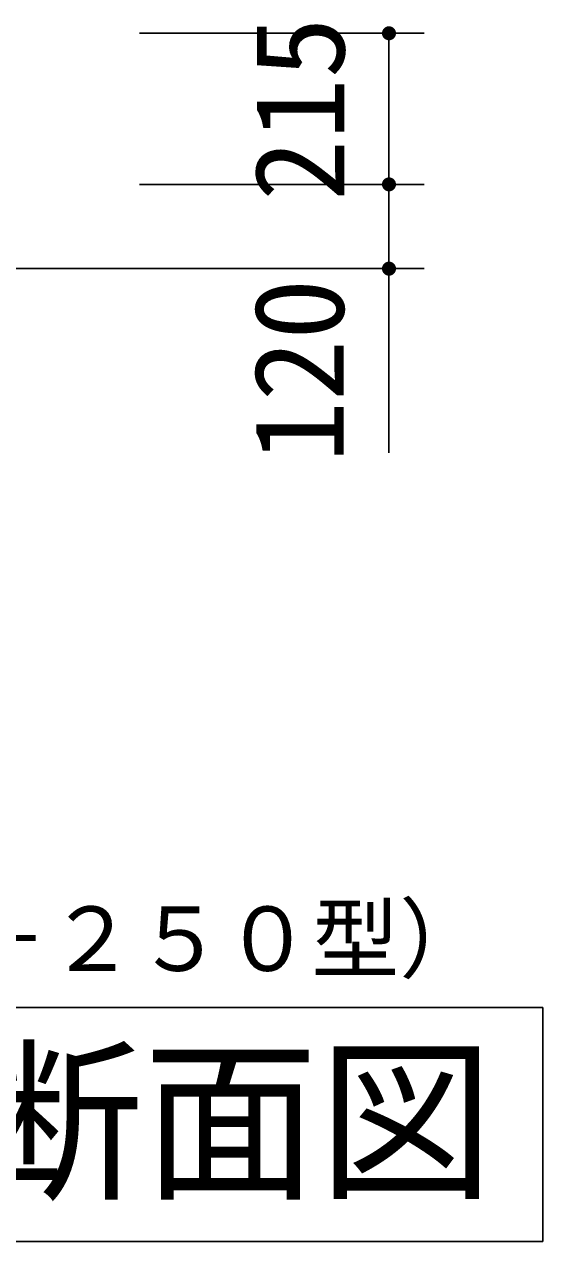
# Model space of a CAD drawing. Units: millimetres, scale not verified. Extents: x -14850 to 14850, y -10500 to 10500.
# Drawn here: x -2208 to -1470, y 4877 to 6610 of the extents above; entities that cross this region are included whole.
import ezdxf
from ezdxf.enums import TextEntityAlignment as Align

# ---------------------------------------------------------------- set-up
doc = ezdxf.new("R2010")
doc.units = ezdxf.units.MM
doc.header["$LTSCALE"] = 50
doc.layers.add('0-4_製作', color=5, linetype='Continuous', lineweight=25)
doc.styles.add('ＭＳ ゴシック', font='')
doc.styles.get('ＭＳ ゴシック').set_extended_font_data('MS Gothic')

msp = doc.modelspace()

# ---------------------------------------------------------------- linework, layer by layer
at = {"layer": '0-4_製作', "color": 2}
for p, q in [((-1638.82, 6597.37), (-2044.13, 6597.37)), ((-1688.82, 6597.37), (-1688.82, 6382.17)), ((-1638.82, 6382.17), (-2044.13, 6382.17)), ((-1688.82, 6382.17), (-1688.82, 6262.17)), ((-1638.82, 6262.17), (-2044.13, 6262.17)), ((-1688.82, 6262.17), (-1688.82, 5999.89))]:
    msp.add_line(p, q, dxfattribs=at)
at = {"layer": '0-4_製作', "color": 3}
for p, q in [((-2824.53, 6262.17), (-1888.67, 6262.17)), ((-3401.43, 5209.95), (-1469.81, 5209.95)), ((-1469.81, 5209.95), (-1469.81, 4876.61)), ((-3401.43, 4876.61), (-1469.81, 4876.61))]:
    msp.add_line(p, q, dxfattribs=at)
at = {"layer": '0-4_製作'}
for points in [[(-1688.82, 6597.37), (-1696.52, 6603.74), (-1695.66, 6604.66)], [(-1688.82, 6597.37), (-1695.66, 6604.66), (-1694.7, 6605.46)], [(-1688.82, 6597.37), (-1694.7, 6605.46), (-1693.63, 6606.13)], [(-1688.82, 6607.37), (-1693.63, 6606.13), (-1692.5, 6606.66)], [(-1688.82, 6597.37), (-1693.63, 6606.13), (-1688.82, 6607.37)], [(-1688.82, 6607.37), (-1692.5, 6606.66), (-1690.07, 6607.29)], [(-1690.07, 6607.29), (-1692.5, 6606.66), (-1691.3, 6607.05)], [(-1688.19, 6607.35), (-1688.82, 6597.37), (-1688.82, 6607.37)], [(-1686.94, 6607.19), (-1688.82, 6597.37), (-1688.19, 6607.35)], [(-1685.73, 6606.88), (-1688.82, 6597.37), (-1686.94, 6607.19)], [(-1684.56, 6606.42), (-1688.82, 6597.37), (-1685.73, 6606.88)], [(-1683.46, 6605.81), (-1688.82, 6597.37), (-1684.56, 6606.42)], [(-1682.44, 6605.07), (-1688.82, 6597.37), (-1683.46, 6605.81)], [(-1681.53, 6604.21), (-1688.82, 6597.37), (-1682.44, 6605.07)], [(-1688.82, 6597.37), (-1698.82, 6597.37), (-1698.8, 6597.99)], [(-1688.82, 6597.37), (-1698.74, 6596.11), (-1698.82, 6597.37)], [(-1688.82, 6597.37), (-1698.8, 6597.99), (-1698.64, 6599.24)], [(-1688.82, 6597.37), (-1698.5, 6594.88), (-1698.74, 6596.11)], [(-1688.82, 6597.37), (-1698.64, 6599.24), (-1698.33, 6600.46)], [(-1688.82, 6597.37), (-1698.11, 6593.69), (-1698.5, 6594.88)], [(-1688.82, 6597.37), (-1698.33, 6600.46), (-1697.87, 6601.62)], [(-1688.82, 6587.37), (-1698.11, 6593.69), (-1688.82, 6597.37)], [(-1688.82, 6587.37), (-1697.58, 6592.55), (-1698.11, 6593.69)], [(-1688.82, 6597.37), (-1697.87, 6601.62), (-1697.26, 6602.73)], [(-1688.82, 6587.37), (-1696.91, 6591.49), (-1697.58, 6592.55)], [(-1688.82, 6597.37), (-1697.26, 6602.73), (-1696.52, 6603.74)], [(-1688.82, 6587.37), (-1696.11, 6590.52), (-1696.91, 6591.49)], [(-1688.82, 6587.37), (-1695.19, 6589.66), (-1696.11, 6590.52)], [(-1688.82, 6587.37), (-1694.18, 6588.92), (-1695.19, 6589.66)], [(-1688.82, 6587.37), (-1693.07, 6588.32), (-1694.18, 6588.92)], [(-1688.82, 6587.37), (-1691.91, 6587.86), (-1693.07, 6588.32)], [(-1688.82, 6587.37), (-1690.69, 6587.54), (-1691.91, 6587.86)], [(-1688.82, 6587.37), (-1689.45, 6587.39), (-1690.69, 6587.54)], [(-1680.73, 6603.24), (-1688.82, 6597.37), (-1681.53, 6604.21)], [(-1680.05, 6602.18), (-1688.82, 6597.37), (-1680.73, 6603.24)], [(-1679.52, 6601.05), (-1688.82, 6597.37), (-1680.05, 6602.18)], [(-1679.13, 6599.85), (-1688.82, 6597.37), (-1679.52, 6601.05)], [(-1678.9, 6598.62), (-1688.82, 6597.37), (-1679.13, 6599.85)], [(-1678.9, 6598.62), (-1678.82, 6597.37), (-1688.82, 6597.37)], [(-1678.82, 6597.37), (-1688.82, 6587.37), (-1688.82, 6597.37)], [(-1678.84, 6596.74), (-1688.82, 6587.37), (-1678.82, 6597.37)], [(-1678.99, 6595.49), (-1688.82, 6587.37), (-1678.84, 6596.74)], [(-1679.31, 6594.28), (-1688.82, 6587.37), (-1678.99, 6595.49)], [(-1679.77, 6593.11), (-1688.82, 6587.37), (-1679.31, 6594.28)], [(-1680.37, 6592.01), (-1688.82, 6587.37), (-1679.77, 6593.11)], [(-1681.11, 6590.99), (-1688.82, 6587.37), (-1680.37, 6592.01)], [(-1681.97, 6590.08), (-1688.82, 6587.37), (-1681.11, 6590.99)], [(-1682.94, 6589.28), (-1688.82, 6587.37), (-1681.97, 6590.08)], [(-1684, 6588.6), (-1688.82, 6587.37), (-1682.94, 6589.28)], [(-1685.14, 6588.07), (-1688.82, 6587.37), (-1684, 6588.6)], [(-1685.14, 6588.07), (-1687.56, 6587.45), (-1688.82, 6587.37)], [(-1686.33, 6587.68), (-1687.56, 6587.45), (-1685.14, 6588.07)], [(-1688.82, 6382.17), (-1698.82, 6382.17), (-1698.8, 6382.79)], [(-1688.82, 6382.17), (-1698.74, 6380.91), (-1698.82, 6382.17)], [(-1688.82, 6382.17), (-1698.8, 6382.79), (-1698.64, 6384.04)], [(-1688.82, 6382.17), (-1698.5, 6379.68), (-1698.74, 6380.91)], [(-1688.82, 6382.17), (-1698.64, 6384.04), (-1698.33, 6385.26)], [(-1688.82, 6382.17), (-1698.11, 6378.49), (-1698.5, 6379.68)], [(-1688.82, 6382.17), (-1698.33, 6385.26), (-1697.87, 6386.42)], [(-1688.82, 6372.17), (-1698.11, 6378.49), (-1688.82, 6382.17)], [(-1688.82, 6382.17), (-1697.87, 6386.42), (-1697.26, 6387.52)], [(-1688.82, 6382.17), (-1697.26, 6387.52), (-1696.52, 6388.54)], [(-1688.82, 6382.17), (-1696.52, 6388.54), (-1695.66, 6389.46)], [(-1688.82, 6382.17), (-1695.66, 6389.46), (-1694.7, 6390.26)], [(-1688.82, 6392.17), (-1694.7, 6390.26), (-1693.63, 6390.93)], [(-1688.82, 6382.17), (-1694.7, 6390.26), (-1688.82, 6392.17)], [(-1688.82, 6392.17), (-1693.63, 6390.93), (-1690.07, 6392.09)], [(-1690.07, 6392.09), (-1693.63, 6390.93), (-1692.5, 6391.46)], [(-1690.07, 6392.09), (-1692.5, 6391.46), (-1691.3, 6391.85)], [(-1688.19, 6392.15), (-1688.82, 6382.17), (-1688.82, 6392.17)], [(-1686.94, 6391.99), (-1688.82, 6382.17), (-1688.19, 6392.15)], [(-1685.73, 6391.68), (-1688.82, 6382.17), (-1686.94, 6391.99)], [(-1684.56, 6391.21), (-1688.82, 6382.17), (-1685.73, 6391.68)], [(-1683.46, 6390.61), (-1688.82, 6382.17), (-1684.56, 6391.21)], [(-1682.44, 6389.87), (-1688.82, 6382.17), (-1683.46, 6390.61)], [(-1681.53, 6389.01), (-1688.82, 6382.17), (-1682.44, 6389.87)], [(-1680.73, 6388.04), (-1688.82, 6382.17), (-1681.53, 6389.01)], [(-1680.05, 6386.98), (-1688.82, 6382.17), (-1680.73, 6388.04)], [(-1679.52, 6385.85), (-1688.82, 6382.17), (-1680.05, 6386.98)], [(-1679.13, 6384.65), (-1688.82, 6382.17), (-1679.52, 6385.85)], [(-1679.13, 6384.65), (-1678.82, 6382.17), (-1688.82, 6382.17)], [(-1678.82, 6382.17), (-1688.82, 6372.17), (-1688.82, 6382.17)], [(-1678.84, 6381.54), (-1688.82, 6372.17), (-1678.82, 6382.17)], [(-1678.99, 6380.29), (-1688.82, 6372.17), (-1678.84, 6381.54)], [(-1679.31, 6379.08), (-1688.82, 6372.17), (-1678.99, 6380.29)], [(-1678.9, 6383.42), (-1678.82, 6382.17), (-1679.13, 6384.65)], [(-1688.82, 6372.17), (-1697.58, 6377.35), (-1698.11, 6378.49)], [(-1688.82, 6372.17), (-1696.91, 6376.29), (-1697.58, 6377.35)], [(-1688.82, 6372.17), (-1696.11, 6375.32), (-1696.91, 6376.29)], [(-1688.82, 6372.17), (-1695.19, 6374.46), (-1696.11, 6375.32)], [(-1688.82, 6372.17), (-1694.18, 6373.72), (-1695.19, 6374.46)], [(-1688.82, 6372.17), (-1693.07, 6373.12), (-1694.18, 6373.72)], [(-1688.82, 6372.17), (-1691.91, 6372.66), (-1693.07, 6373.12)], [(-1688.82, 6372.17), (-1690.69, 6372.34), (-1691.91, 6372.66)], [(-1688.82, 6372.17), (-1689.45, 6372.19), (-1690.69, 6372.34)], [(-1679.77, 6377.91), (-1688.82, 6372.17), (-1679.31, 6379.08)], [(-1680.37, 6376.81), (-1688.82, 6372.17), (-1679.77, 6377.91)], [(-1681.11, 6375.79), (-1688.82, 6372.17), (-1680.37, 6376.81)], [(-1681.97, 6374.88), (-1688.82, 6372.17), (-1681.11, 6375.79)], [(-1682.94, 6374.08), (-1688.82, 6372.17), (-1681.97, 6374.88)], [(-1684, 6373.4), (-1688.82, 6372.17), (-1682.94, 6374.08)], [(-1684, 6373.4), (-1687.56, 6372.25), (-1688.82, 6372.17)], [(-1685.14, 6372.87), (-1687.56, 6372.25), (-1684, 6373.4)], [(-1685.14, 6372.87), (-1686.33, 6372.48), (-1687.56, 6372.25)], [(-1688.82, 6262.17), (-1698.82, 6262.17), (-1698.8, 6262.79)], [(-1688.82, 6262.17), (-1698.74, 6260.91), (-1698.82, 6262.17)], [(-1688.82, 6262.17), (-1698.8, 6262.79), (-1698.64, 6264.04)], [(-1688.82, 6262.17), (-1698.5, 6259.68), (-1698.74, 6260.91)], [(-1688.82, 6262.17), (-1698.64, 6264.04), (-1698.33, 6265.26)], [(-1688.82, 6262.17), (-1698.11, 6258.49), (-1698.5, 6259.68)], [(-1688.82, 6262.17), (-1698.33, 6265.26), (-1697.87, 6266.42)], [(-1688.82, 6252.17), (-1698.11, 6258.49), (-1688.82, 6262.17)], [(-1688.82, 6252.17), (-1697.58, 6257.35), (-1698.11, 6258.49)], [(-1688.82, 6262.17), (-1697.87, 6266.42), (-1697.26, 6267.53)], [(-1688.82, 6262.17), (-1697.26, 6267.53), (-1696.52, 6268.54)], [(-1688.82, 6262.17), (-1696.52, 6268.54), (-1695.66, 6269.46)], [(-1688.82, 6262.17), (-1695.66, 6269.46), (-1694.7, 6270.26)], [(-1688.82, 6272.17), (-1694.7, 6270.26), (-1693.63, 6270.93)], [(-1688.82, 6262.17), (-1694.7, 6270.26), (-1688.82, 6272.17)], [(-1688.82, 6272.17), (-1693.63, 6270.93), (-1690.07, 6272.09)], [(-1690.07, 6272.09), (-1693.63, 6270.93), (-1692.5, 6271.46)], [(-1690.07, 6272.09), (-1692.5, 6271.46), (-1691.3, 6271.85)], [(-1688.19, 6272.15), (-1688.82, 6262.17), (-1688.82, 6272.17)], [(-1686.94, 6271.99), (-1688.82, 6262.17), (-1688.19, 6272.15)], [(-1685.73, 6271.68), (-1688.82, 6262.17), (-1686.94, 6271.99)], [(-1684.56, 6271.22), (-1688.82, 6262.17), (-1685.73, 6271.68)], [(-1683.46, 6270.61), (-1688.82, 6262.17), (-1684.56, 6271.22)], [(-1682.44, 6269.87), (-1688.82, 6262.17), (-1683.46, 6270.61)], [(-1681.53, 6269.01), (-1688.82, 6262.17), (-1682.44, 6269.87)], [(-1680.73, 6268.04), (-1688.82, 6262.17), (-1681.53, 6269.01)], [(-1680.05, 6266.98), (-1688.82, 6262.17), (-1680.73, 6268.04)], [(-1679.52, 6265.85), (-1688.82, 6262.17), (-1680.05, 6266.98)], [(-1679.13, 6264.65), (-1688.82, 6262.17), (-1679.52, 6265.85)], [(-1679.13, 6264.65), (-1678.82, 6262.17), (-1688.82, 6262.17)], [(-1678.82, 6262.17), (-1688.82, 6252.17), (-1688.82, 6262.17)], [(-1678.84, 6261.54), (-1688.82, 6252.17), (-1678.82, 6262.17)], [(-1678.99, 6260.29), (-1688.82, 6252.17), (-1678.84, 6261.54)], [(-1679.31, 6259.08), (-1688.82, 6252.17), (-1678.99, 6260.29)], [(-1679.77, 6257.91), (-1688.82, 6252.17), (-1679.31, 6259.08)], [(-1680.37, 6256.81), (-1688.82, 6252.17), (-1679.77, 6257.91)], [(-1678.9, 6263.42), (-1678.82, 6262.17), (-1679.13, 6264.65)], [(-1688.82, 6252.17), (-1696.91, 6256.29), (-1697.58, 6257.35)], [(-1688.82, 6252.17), (-1696.11, 6255.32), (-1696.91, 6256.29)], [(-1688.82, 6252.17), (-1695.19, 6254.46), (-1696.11, 6255.32)], [(-1688.82, 6252.17), (-1694.18, 6253.72), (-1695.19, 6254.46)], [(-1688.82, 6252.17), (-1693.07, 6253.12), (-1694.18, 6253.72)], [(-1688.82, 6252.17), (-1691.91, 6252.66), (-1693.07, 6253.12)], [(-1688.82, 6252.17), (-1690.69, 6252.34), (-1691.91, 6252.66)], [(-1688.82, 6252.17), (-1689.45, 6252.19), (-1690.69, 6252.34)], [(-1681.11, 6255.79), (-1688.82, 6252.17), (-1680.37, 6256.81)], [(-1681.97, 6254.88), (-1688.82, 6252.17), (-1681.11, 6255.79)], [(-1682.94, 6254.08), (-1688.82, 6252.17), (-1681.97, 6254.88)], [(-1684, 6253.4), (-1688.82, 6252.17), (-1682.94, 6254.08)], [(-1684, 6253.4), (-1687.56, 6252.25), (-1688.82, 6252.17)], [(-1685.14, 6252.87), (-1687.56, 6252.25), (-1684, 6253.4)], [(-1685.14, 6252.87), (-1686.33, 6252.48), (-1687.56, 6252.25)]]:
    msp.add_solid(points, dxfattribs=at)

# ---------------------------------------------------------------- texts
at = {"layer": '0-4_製作', "color": 4, "style": 'ＭＳ ゴシック'}
for s, p in [('215', (-1713.82, 6358.52)), ('120', (-1714.72, 5986))]:
    msp.add_text(s, height=128.4, rotation=90, dxfattribs=at).set_placement(p, align=Align.BOTTOM_LEFT)
for s, height, p in [('\u3000\u3000ブロワ（ＬＷ－２５０型）', 91.79, (-3301.75, 5234.59)), ('送風機平断面図', 183.3, (-3289.66, 4901.43))]:
    msp.add_text(s, height=height, dxfattribs=at).set_placement(p, align=Align.BOTTOM_LEFT)

doc.saveas('drawing.dxf')
